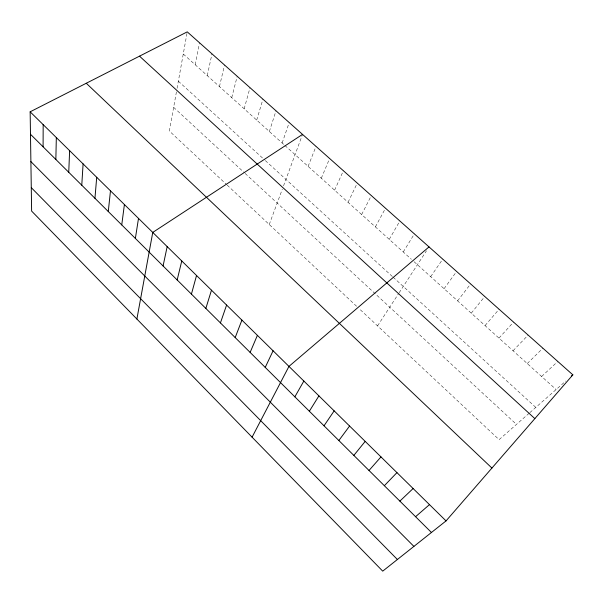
<?xml version="1.0" encoding="UTF-8"?>
<svg xmlns="http://www.w3.org/2000/svg" width="603" height="603" viewBox="0 0 603 603"><rect width="100%" height="100%" fill="white"/><g stroke="black" fill="none" stroke-linecap="round" stroke-linejoin="round"><path stroke-width="0.45" stroke-dasharray="3.02 2.26" d="M176.43 91.852L169.36 131.009L226.517 184.503M177.063 88.332L187.254 31.861M195.206 64.762L199.555 42.805M207.266 75.616L211.985 53.863M219.447 86.576L224.535 65.026M231.74 97.641L237.213 76.295M244.162 108.819L250.011 87.684M256.697 120.103L262.946 99.194M269.368 131.499L276.008 110.809M282.151 143.009L289.206 122.552M269.255 224.504L282.294 189.221M283.538 185.845L302.54 134.409M308.118 166.368L316.017 146.393M321.301 178.232L329.63 158.506M334.612 190.209L343.378 170.739M348.059 202.314L357.278 183.101M361.649 214.54L371.327 195.591M375.375 226.886L385.521 208.223M389.244 239.368L399.864 220.984M403.256 251.979L414.367 233.881M377.553 325.876L398.636 293.533M399.148 292.741L426.502 250.788M430.678 276.656L442.753 259.132M444.072 288.709L456.622 271.471M457.594 300.874L470.634 283.93M471.26 313.168L484.789 296.525M485.053 325.582L499.096 309.241M498.983 338.117L513.537 322.092M513.055 350.78L528.138 335.08M527.271 363.571L542.888 348.195M541.63 376.491L557.79 361.453M529.185 413.213L499.103 439.655L358.891 308.412M529.849 412.633L565.885 380.968M183.259 54.014L284.194 144.841M284.872 145.451L411.352 259.26M414.042 261.687L556.132 389.538M178.352 81.201L264.642 159.946M265.32 160.571L392.41 276.543M393.088 277.161L535.803 407.402M173.641 107.319L244.471 172.827M245.157 173.46L516.477 424.391M227.173 185.113L358.205 307.764"/><path stroke-width="0.9" d="M43.099 146.8L43.167 124.625M55.853 159.463L56.328 137.567M68.742 172.262L69.631 150.66M81.774 185.204L83.093 163.903M94.95 198.297L96.706 177.29M108.276 211.525L110.477 190.834M121.746 224.904L124.406 204.538M135.366 238.434L138.502 218.399M136.889 319.032L152.755 232.419L302.54 134.409M163.081 265.953L167.174 246.604M177.169 279.95L181.767 260.963M191.43 294.106L196.533 275.488M205.849 308.427L211.48 290.186M220.434 322.914L226.6 305.058M235.193 337.567L241.909 320.118M250.124 352.401L257.398 335.351M265.23 367.4L273.084 350.78M252.077 437.167L288.958 366.39L429.019 246.913M294.859 396.827L303.852 381.043M309.354 411.223L318.919 395.87M324.022 425.786L334.16 410.862M338.848 440.514L349.582 426.035M353.84 455.401L365.184 441.381M446.039 520.909L572.85 374.847L187.254 31.861L30.15 111.819L31.627 211.088L382.717 571.139L446.039 520.909L30.15 111.819M369.013 470.468L380.975 456.908M384.352 485.701L396.947 472.624M399.872 501.116L413.115 488.528M571.456 376.076L572.85 374.847M415.573 516.703L429.479 504.621M139.512 56.162L534.853 418.618M86.267 83.259L491.92 468.056M30.482 134.273L431.454 532.479M30.889 161.612L413.899 546.401M31.281 187.654L397.392 559.494"/></g></svg>
